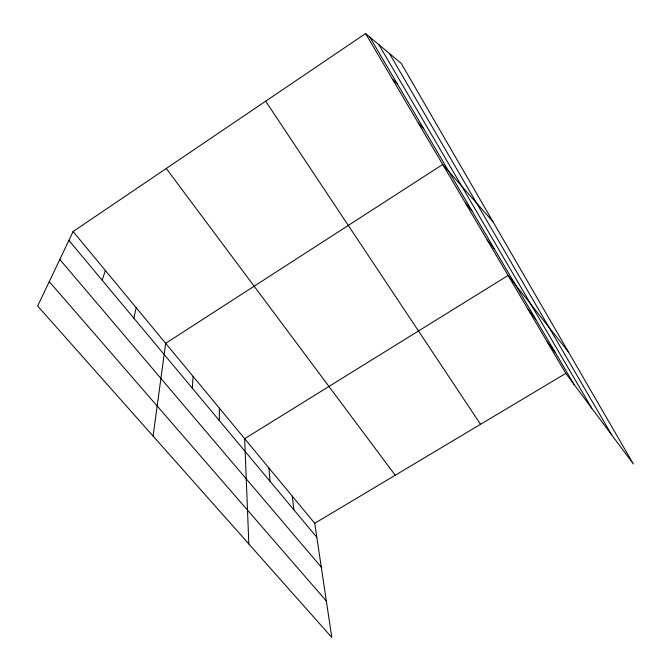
<?xml version="1.0" encoding="UTF-8"?>
<svg xmlns="http://www.w3.org/2000/svg" width="671" height="671" viewBox="0 0 671 671"><rect width="100%" height="100%" fill="white"/><g stroke="black" fill="none" stroke-linecap="round" stroke-linejoin="round"><path stroke-width="1.01" d="M219.283 420.499L219.4 408.178M192.309 388.199L193.097 376.423M153.08 436.091L165.678 343.317L442.726 164.479L493.051 221.833M133.864 318.188L136.196 307.721M102.135 280.201L105.372 270.497M73.105 231.545L37.643 306.026L331.801 637.45L314.741 523.296L73.105 231.545L365.594 33.55L401.191 63.317L633.357 463.955L565.804 373.395L365.594 33.55M314.741 523.296L565.804 373.395M392.543 79.287L397.391 84.009M418.226 122.877L423.678 128.715M49.26 281.619L326.358 601.031M59.811 259.467L321.292 567.154M465.464 203.078L471.939 210.803M68.895 240.386L316.838 537.337M487.238 240.042L494.141 248.555M568.513 352.057L508.106 275.462L244.655 438.675L248.84 543.98M528.119 309.432L535.768 319.346M547.343 342.059L555.294 352.56M166.282 168.471L395.219 475.253M265.674 101.195L480.545 424.307M369.78 37.048L574.049 384.449M378.838 44.622L591.629 408.01M389.432 53.479L611.684 434.9M292.271 496.171L293.881 509.843M268.928 467.981L270.01 481.25"/></g></svg>
